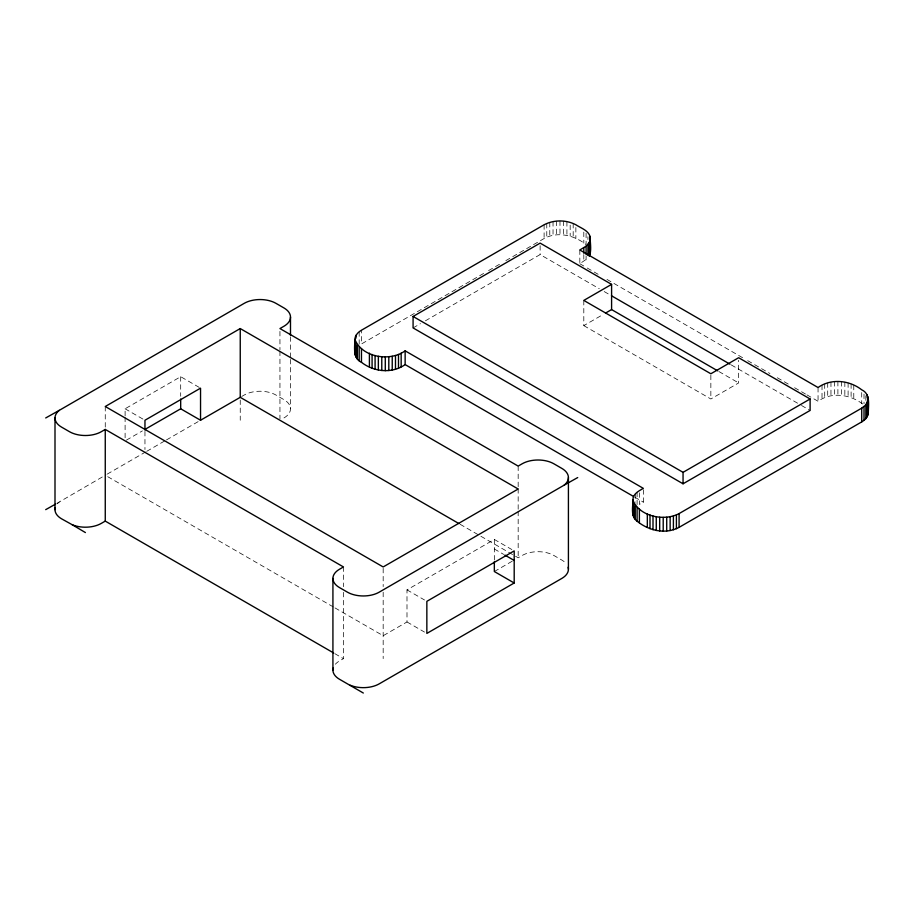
<?xml version="1.0" encoding="UTF-8"?>
<svg xmlns="http://www.w3.org/2000/svg" width="914" height="914" viewBox="0 0 914 914"><rect width="100%" height="100%" fill="white"/><g stroke="black" fill="none" stroke-linecap="round" stroke-linejoin="round"><path stroke-width="0.69" stroke-dasharray="4.57 3.43" d="M579.83 249.99L579.83 263.735L587.931 258.171M56.817 503.408L106.001 474.834M125.104 415.767L125.104 408.787L180.686 376.694L199.378 387.49M126.338 440.171L142.401 430.894M107.235 474.115L145.497 452.03M146.731 451.322L165.24 440.628M166.474 439.92L198.555 421.4M241.742 396.459L244.209 395.042A22.462 12.967 0 0 1 275.971 395.042L283.923 399.624A22.462 12.967 0 0 1 283.923 417.961L281.935 419.103M483.632 273.435L361.464 343.972L361.464 330.217M488.567 270.59L500.906 263.461M505.842 260.616L544.104 238.531C557.666 231.128 574.563 235.275 586.091 244.655L586.091 230.899M413.082 327.92L420.486 323.647M425.41 320.803L540.128 254.572L599.276 288.721M583.806 300.42L583.806 325.635L603.137 314.473M583.806 325.635L710.852 398.984L738.638 382.932L738.638 360.265M335.004 607.913L383.172 635.721L406.993 621.966L406.993 589.873L494.337 539.443L511.863 549.554M343.47 592.341L343.47 658.64L339.505 660.936A22.462 12.967 0 0 0 335.369 664.215M494.337 571.536L512.206 561.219M460.108 524.27L518.169 557.78L522.134 555.495A22.462 12.967 0 0 1 553.895 555.495L561.836 560.076A22.462 12.967 0 0 1 565.972 563.355M643.353 489.755L643.353 502.129L639.389 504.425L639.389 490.669M806.936 394.859L818.053 401.269C831.946 391.295 851.391 394.494 864.016 405.108M579.83 263.735L586 267.299M587.234 268.019L599.584 275.137M606.987 279.421L742.762 357.808M747.698 360.653L769.908 373.483M777.323 377.756L788.428 384.166M794.597 387.73L805.702 394.151M604.2 291.566L611.592 295.828M731.246 364.914L800.253 404.753M801.487 405.462L810.112 410.443M718.907 371.541L738.638 382.932M634.716 497.147L643.353 502.129M494.337 549.006L503.683 554.398M125.104 408.787L143.795 419.572M406.993 589.873L424.507 599.984M406.993 621.966L424.507 632.077M107.726 476.685L333.77 607.193M334.832 653.659L343.47 658.64M865.855 395.842L865.855 402.72M864.016 394.105L864.016 403.737M861.719 392.563L861.719 403.565M853.779 385.228L853.779 398.984M851.105 383.903L851.105 397.659M848.101 382.84L848.101 396.596M844.844 382.063L844.844 395.819M841.417 381.595L841.417 395.339M837.898 381.435L837.898 395.179M834.391 381.595L834.391 395.339M830.963 382.063L830.963 395.819M827.707 382.84L827.707 396.596M824.702 383.903L824.702 397.659M822.017 385.228L822.017 398.984M818.053 387.525L818.053 401.269M710.852 375.163L710.852 398.984M637.092 492.212L637.092 504.597M635.253 493.948L635.253 502.209M587.931 236.76L587.931 239.514M586.091 255.771L586.091 259.896M583.806 232.11L583.806 243.113M583.806 254.572L583.806 261.45M575.866 227.517L575.866 238.531M573.181 223.45L573.181 237.206M570.176 225.141L570.176 236.143M566.92 221.611L566.92 235.366M563.492 221.131L563.492 234.887M559.985 220.971L559.985 234.727M556.466 221.131L556.466 234.887M553.039 221.611L553.039 235.366M549.782 222.388L549.782 236.143M546.778 223.45L546.778 237.206M544.104 224.775L544.104 238.531M540.128 245.66L540.128 254.572M518.169 466.094L518.169 487.253M518.169 488.659L518.169 510.069M518.169 511.234L518.169 557.78M494.337 539.443L494.337 560.271M383.172 568.359L383.172 586.605M383.172 592.215L383.172 658.64M359.179 331.759L359.179 344.144M343.47 566.954L343.47 586.697M290.492 336.843L290.492 358.002M290.492 359.419L290.492 408.787M279.947 331.382L279.947 349.719M279.947 351.136L279.947 418.841M240.245 400.024L240.245 420.246M180.686 376.694L180.686 396.23M144.96 431.408L144.96 449.551M125.104 417.161L125.104 438.092M105.259 406.502L105.259 428.952M57.456 503.763A22.462 12.967 0 0 1 59.296 502.026"/><path stroke-width="1.37" d="M633.482 496.428L405.142 364.595C392.106 373.883 373.78 371.952 361.464 362.31C352.518 358.231 354.815 347.206 354.883 339.38C354.986 335.301 358.139 332.148 361.464 330.217L544.104 224.775C553.815 219.68 566.143 219.68 575.866 224.775C580.847 228.1 588.056 230.168 590.101 236.498C590.067 242.964 591.838 250.128 589.279 256.286L589.279 242.53L590.375 238.531M589.279 242.53L586.091 246.152L579.83 249.99L818.053 387.525C831.077 378.236 849.414 380.167 861.719 389.81C870.676 393.877 868.38 404.913 868.3 412.74C868.209 416.818 865.044 419.96 861.719 421.902L679.091 527.344C665.518 534.736 648.62 530.6 637.092 521.209C629.849 515.759 633.356 505.419 633.082 497.81C634.522 493.023 639.332 490.647 643.353 488.373L405.142 350.839C389.97 361.99 361.967 357.397 354.883 339.38M868.3 398.984L865.855 404.868L861.719 408.147L679.091 513.588C664.112 521.643 639.012 516.456 632.808 499.844M59.296 410.34L244.209 303.345A22.462 12.967 0 0 1 275.971 303.345L283.923 307.927A22.462 12.967 0 0 1 283.923 326.264L279.947 328.56L518.169 466.094L522.134 463.798A22.462 12.967 0 0 1 553.895 463.798L561.836 468.391A22.462 12.967 0 0 1 564.121 485.174L379.207 592.169A22.462 12.967 0 0 1 347.446 592.169L339.505 587.588A22.462 12.967 0 0 1 339.505 569.239L343.47 566.954L105.259 429.42L101.283 431.716A22.462 12.967 0 0 1 69.521 431.716L61.581 427.124A22.462 12.967 0 0 1 59.296 410.34L45.7 417.961M240.245 328.56L105.259 406.502L383.172 566.954L518.169 489.013L240.245 328.56L240.245 397.327L458.874 523.551M144.869 429.466L180.686 408.787L200.543 420.246L240.245 397.327M611.592 284.368L583.806 300.42L710.852 373.769L738.638 357.717L810.112 398.984L810.112 410.443L683.055 483.792L413.082 327.92L413.082 316.461L540.128 243.113L611.592 284.368L611.592 309.583L717.673 370.833M333.599 652.939L105.259 521.106L101.283 523.402A22.462 12.967 0 0 1 72.206 524.727L61.581 518.821A22.462 12.967 0 0 1 55.274 507.624M605.548 313.068L611.592 309.583M413.082 316.461L683.055 472.332L810.112 398.984M514.194 582.995L426.849 633.425L426.849 601.332L514.194 550.902L514.194 582.995L494.337 571.536L494.337 561.676M45.7 509.646L55.583 504.105M564.121 485.174L577.717 477.554M363.326 693.029L339.505 679.273A22.462 12.967 0 0 1 333.199 668.077M611.592 295.828L730.012 364.195M504.848 555.072L514.194 560.465M72.206 524.727L85.402 532.565M868.026 410.706L868.3 412.74M590.101 250.253L590.375 252.275M868.026 396.95L868.026 414.762M867.203 394.974L867.203 397.727M867.203 402.983L867.203 416.738M865.855 404.868L865.855 418.623M864.016 406.604L864.016 420.36M861.719 408.147L861.719 421.902M683.055 472.332L683.055 483.792M679.091 513.588L679.091 527.344M676.406 514.913L676.406 528.669M673.401 515.976L673.401 529.732M670.145 516.753L670.145 530.508M666.717 517.233L666.717 530.988M663.21 517.393L663.21 531.148M659.691 517.233L659.691 530.988M656.263 516.753L656.263 530.508M653.007 515.976L653.007 529.732M650.003 514.913L650.003 528.669M647.329 513.588L647.329 527.344M639.389 509.007L639.389 522.762M637.092 507.464L637.092 521.209M635.253 505.728L635.253 519.483M633.905 503.843L633.905 517.598M633.082 501.866L633.082 515.622M590.101 236.498L590.101 254.309M587.931 244.415L587.931 255.417M586.091 246.152L586.091 254.4M583.806 247.694L583.806 253.201M568.417 477.554L568.417 569.251M405.142 350.839L405.142 364.595M401.166 353.135L401.166 366.891M398.493 354.461L398.493 368.216M395.488 355.523L395.488 369.279M392.232 356.3L392.232 370.056M388.804 356.78L388.804 370.524M385.285 356.94L385.285 370.684M381.778 356.78L381.778 370.524M378.35 356.3L378.35 370.056M375.094 355.523L375.094 369.279M372.089 354.461L372.089 368.216M369.405 353.135L369.405 366.891M361.464 348.554L361.464 362.31M359.179 347L359.179 360.756M357.34 345.275L357.34 359.019M355.992 335.381L355.992 338.123M355.992 343.39L355.992 357.146M355.169 341.413L355.169 355.169M332.924 578.413L332.924 670.099M290.492 317.101L290.492 335.438M200.543 420.246L200.543 388.164L144.96 420.246L144.96 430.014M180.686 399.018L180.686 408.787M105.259 429.42L105.259 521.106M55 417.961L55 509.646M350.119 685.18A22.462 12.967 0 0 0 379.207 683.855L561.836 578.413A22.462 12.967 0 0 0 568.142 567.217"/></g></svg>
